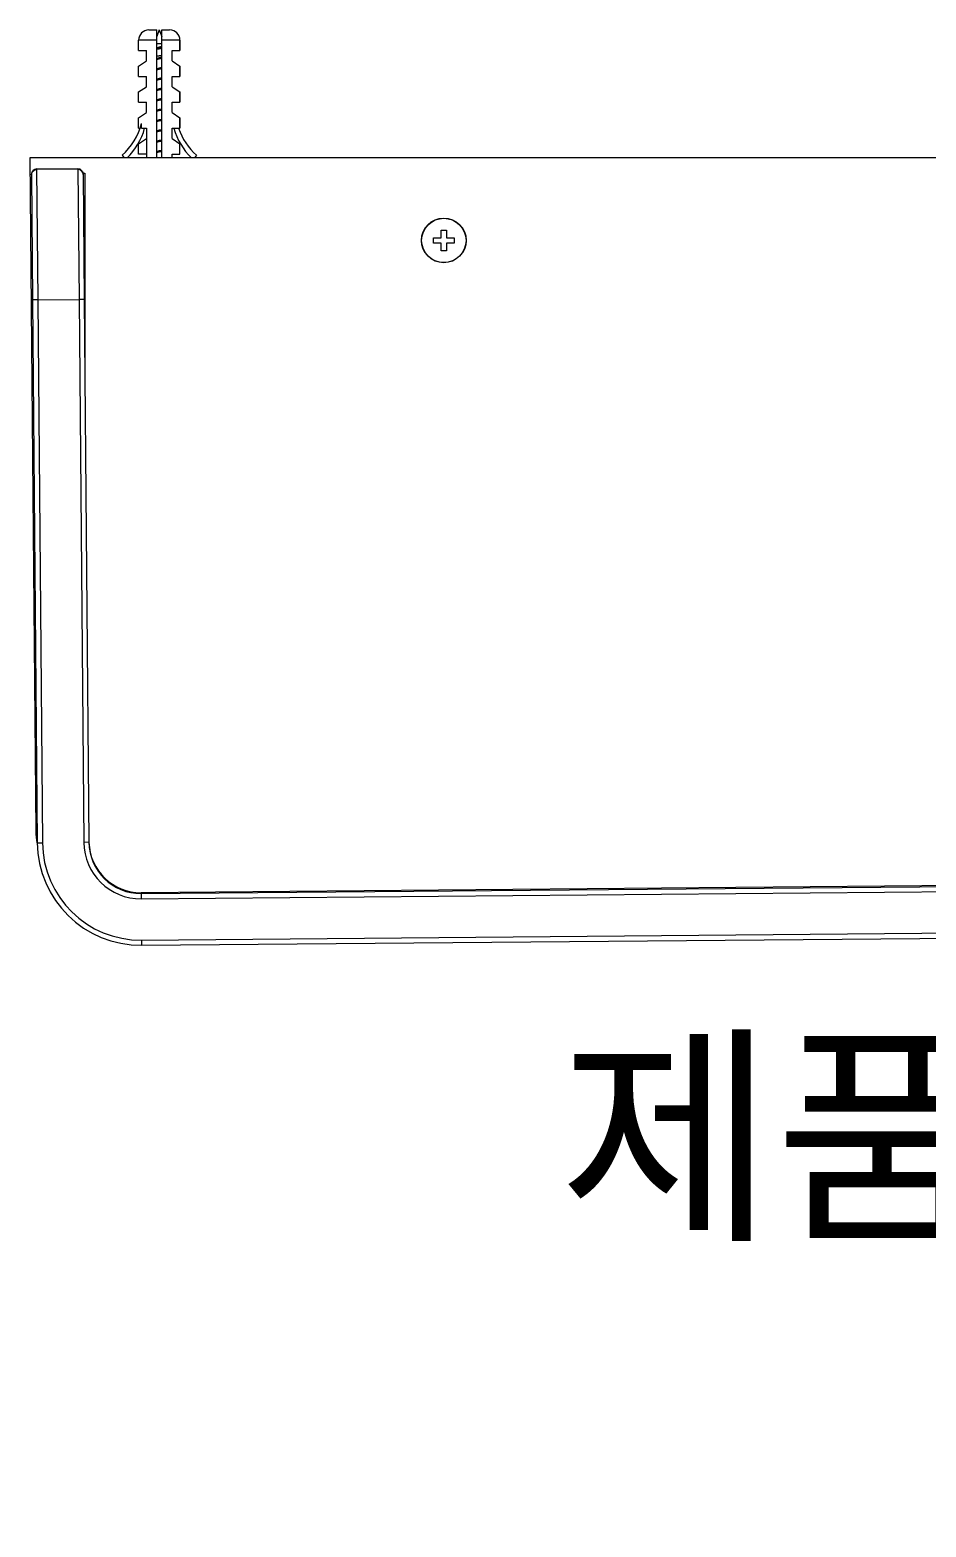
# Model space of a CAD drawing. Header units: millimetres. Extents: x 6110 to 6704, y -2661 to -1821.
# Drawn here: x 6239 to 6282.3, y -1951.1 to -1878.7 of the extents above; entities that cross this region are included whole.
import ezdxf

# ---------------------------------------------------------------- set-up
doc = ezdxf.new("R2010")
doc.units = ezdxf.units.MM
doc.header["$LTSCALE"] = 0.1
doc.layers.get('0').update_dxf_attribs({"lineweight": 15})
doc.layers.add('DIM', color=3, linetype='Continuous', lineweight=9)
doc.styles.get("Standard").update_dxf_attribs({"font": 'arial.ttf'})

msp = doc.modelspace()

# ---------------------------------------------------------------- linework, layer by layer
at = {"color": 7, "linetype": 'Continuous'}
for p, q in [((6244.7788, -1878.6898), (6245.1538, -1878.6898)), ((6245.2788, -1878.6898), (6245.1538, -1879.0023)), ((6245.1538, -1884.8685), (6245.1538, -1878.6898)), ((6245.2788, -1878.6898), (6245.4038, -1879.0023)), ((6245.4038, -1884.8685), (6245.4038, -1878.6898)), ((6245.4038, -1878.6898), (6245.7788, -1878.6898)), ((6244.2788, -1879.6898), (6244.2788, -1879.1898)), ((6244.2788, -1879.6898), (6244.2788, -1879.1898)), ((6245.1538, -1879.1898), (6244.2788, -1879.1898)), ((6245.1538, -1879.3423), (6245.4038, -1879.3423)), ((6246.2788, -1879.1898), (6245.4038, -1879.1898)), ((6246.2788, -1879.1898), (6246.2788, -1879.6898)), ((6246.2788, -1879.6898), (6246.2788, -1879.1898)), ((6244.2788, -1879.6898), (6244.6538, -1879.6898)), ((6244.2788, -1880.4398), (6244.6538, -1880.1898)), ((6244.6538, -1880.1898), (6244.6538, -1879.6898)), ((6245.1529, -1879.6251), (6245.2788, -1879.5966)), ((6245.2788, -1880.0402), (6245.1529, -1880.0674)), ((6245.1529, -1880.1167), (6245.2788, -1880.0894)), ((6245.2788, -1879.5299), (6245.153, -1879.5626)), ((6245.4042, -1879.5652), (6245.1534, -1879.6176)), ((6245.1534, -1880.085), (6245.4045, -1880.0446)), ((6245.1536, -1879.5644), (6245.4047, -1879.4982)), ((6245.1538, -1879.9342), (6245.2788, -1879.9342)), ((6245.4047, -1879.4952), (6245.2788, -1879.5299)), ((6245.2788, -1879.5966), (6245.4047, -1879.5669)), ((6245.4038, -1879.9342), (6245.2788, -1879.9342)), ((6245.4046, -1880.013), (6245.2788, -1880.0402)), ((6245.2788, -1880.0894), (6245.4045, -1880.0622)), ((6245.9038, -1880.1898), (6245.9038, -1879.6898)), ((6245.9038, -1879.6898), (6246.2788, -1879.6898)), ((6245.9038, -1880.1898), (6246.2788, -1880.4398)), ((6244.2788, -1880.9398), (6244.2788, -1880.4398)), ((6244.2788, -1880.9398), (6244.2788, -1880.4398)), ((6245.2788, -1880.5402), (6245.1529, -1880.5675)), ((6245.1529, -1880.6167), (6245.2788, -1880.5894)), ((6245.1536, -1880.585), (6245.4044, -1880.5446)), ((6245.4047, -1880.513), (6245.2788, -1880.5402)), ((6245.2788, -1880.5894), (6245.4047, -1880.5622)), ((6246.2788, -1880.4398), (6246.2788, -1880.9398)), ((6246.2788, -1880.9398), (6246.2788, -1880.4398)), ((6244.2788, -1880.9398), (6244.6538, -1880.9398)), ((6244.2788, -1881.6898), (6244.6538, -1881.4398)), ((6244.6538, -1881.4398), (6244.6538, -1880.9398)), ((6245.2788, -1881.0402), (6245.1529, -1881.0675)), ((6245.1529, -1881.1167), (6245.2788, -1881.0894)), ((6245.2788, -1881.5402), (6245.1529, -1881.5674)), ((6245.1529, -1881.6167), (6245.2788, -1881.5894)), ((6245.1536, -1881.585), (6245.4041, -1881.5446)), ((6245.1538, -1881.0849), (6245.4043, -1881.0446)), ((6245.4047, -1881.013), (6245.2788, -1881.0402)), ((6245.2788, -1881.0894), (6245.4047, -1881.0622)), ((6245.4047, -1881.513), (6245.2788, -1881.5402)), ((6245.2788, -1881.5894), (6245.4047, -1881.5622)), ((6245.9038, -1881.4398), (6245.9038, -1880.9398)), ((6245.9038, -1880.9398), (6246.2788, -1880.9398)), ((6245.9038, -1881.4398), (6246.2788, -1881.6898)), ((6244.2788, -1882.1898), (6244.2788, -1881.6898)), ((6244.2788, -1882.1898), (6244.2788, -1881.6898)), ((6244.2788, -1882.1898), (6244.6538, -1882.1898)), ((6244.6538, -1882.6898), (6244.6538, -1882.1898)), ((6245.2788, -1882.0402), (6245.1529, -1882.0675)), ((6245.1529, -1882.1167), (6245.2788, -1882.0894)), ((6245.1537, -1882.0849), (6245.4043, -1882.0446)), ((6245.4047, -1882.013), (6245.2788, -1882.0402)), ((6245.2788, -1882.0894), (6245.4047, -1882.0622)), ((6245.9038, -1882.6898), (6245.9038, -1882.1898)), ((6245.9038, -1882.1898), (6246.2788, -1882.1898)), ((6246.2788, -1881.6898), (6246.2788, -1882.1898)), ((6246.2788, -1882.1898), (6246.2788, -1881.6898)), ((6244.2788, -1882.9398), (6244.6538, -1882.6898)), ((6244.2788, -1883.4398), (6244.2788, -1882.9398)), ((6244.2788, -1883.4398), (6244.2788, -1882.9398)), ((6245.2788, -1882.5402), (6245.1529, -1882.5674)), ((6245.1529, -1882.6167), (6245.2788, -1882.5894)), ((6245.2788, -1883.0402), (6245.1529, -1883.0675)), ((6245.1529, -1883.1167), (6245.2788, -1883.0894)), ((6245.153, -1883.085), (6245.4046, -1883.0446)), ((6245.1533, -1882.585), (6245.4046, -1882.5446)), ((6245.4047, -1882.513), (6245.2788, -1882.5402)), ((6245.2788, -1882.5894), (6245.4047, -1882.5622)), ((6245.4047, -1883.013), (6245.2788, -1883.0402)), ((6245.2788, -1883.0894), (6245.4047, -1883.0622)), ((6245.9038, -1882.6898), (6246.2788, -1882.9398)), ((6246.2788, -1882.9398), (6246.2788, -1883.4398)), ((6246.2788, -1883.4398), (6246.2788, -1882.9398)), ((6244.2788, -1883.4398), (6244.3475, -1883.4398)), ((6244.4128, -1883.4398), (6244.4128, -1883.2165)), ((6244.4128, -1883.4398), (6244.6538, -1883.4398)), ((6244.6538, -1883.4398), (6244.6538, -1884.8685)), ((6245.1529, -1883.5851), (6245.4045, -1883.5446)), ((6245.2788, -1883.5402), (6245.1531, -1883.5674)), ((6245.1531, -1883.6166), (6245.2788, -1883.5894)), ((6245.4047, -1883.513), (6245.2788, -1883.5402)), ((6245.2788, -1883.5894), (6245.4047, -1883.5622)), ((6245.9038, -1883.9398), (6245.9038, -1883.4398)), ((6245.9038, -1883.4398), (6246.2788, -1883.4398)), ((6244.2788, -1884.1898), (6244.6538, -1883.9398)), ((6244.2788, -1884.6898), (6244.2788, -1884.1898)), ((6245.2788, -1884.0402), (6245.1529, -1884.0674)), ((6245.1529, -1884.1167), (6245.2788, -1884.0894)), ((6245.2788, -1884.5402), (6245.1529, -1884.5675)), ((6245.153, -1884.085), (6245.4042, -1884.0446)), ((6245.1533, -1884.585), (6245.4038, -1884.5447)), ((6245.4047, -1884.013), (6245.2788, -1884.0402)), ((6245.2788, -1884.0894), (6245.4047, -1884.0622)), ((6245.4047, -1884.513), (6245.2788, -1884.5402)), ((6245.9038, -1883.9398), (6246.2788, -1884.1898)), ((6246.2788, -1884.6898), (6246.2788, -1884.1898)), ((6239.0287, -1884.8685), (6239.3131, -1917.4558)), ((6356.5287, -1884.8685), (6239.0287, -1884.8685)), ((6243.4806, -1884.7509), (6243.5848, -1884.8685)), ((6244.6538, -1884.6898), (6244.2788, -1884.6898)), ((6245.1529, -1884.6167), (6245.2788, -1884.5894)), ((6245.2788, -1884.5894), (6245.4047, -1884.5622)), ((6245.9038, -1884.8685), (6245.9038, -1884.6898)), ((6245.9038, -1884.6898), (6246.2788, -1884.6898)), ((6247.077, -1884.7509), (6246.9728, -1884.8685)), ((6239.0995, -1885.6946), (6239.1181, -1885.6011)), ((6239.0995, -1885.6623), (6239.0995, -1885.6946)), ((6239.0995, -1885.6968), (6239.1519, -1891.7487)), ((6239.3473, -1885.4123), (6241.3472, -1885.3949)), ((6239.3473, -1885.4123), (6239.3473, -1885.4446)), ((6241.3472, -1885.4272), (6239.3473, -1885.4446)), ((6239.3473, -1885.4446), (6239.4018, -1891.7487)), ((6241.3472, -1885.3949), (6241.3472, -1885.4272)), ((6241.3472, -1885.4272), (6241.4018, -1891.7312)), ((6241.5994, -1885.6185), (6241.6802, -1885.6185)), ((6241.5994, -1885.6427), (6241.5994, -1885.675)), ((6241.5994, -1885.675), (6241.6518, -1891.7269)), ((6241.6802, -1885.6185), (6241.6802, -1894.985)), ((6241.6578, -1887.9166), (6241.6183, -1887.8839)), ((6241.6183, -1887.8891), (6241.6656, -1887.9163)), ((6241.6656, -1887.9163), (6241.6188, -1887.9351)), ((6241.6188, -1887.9351), (6241.6658, -1887.9163)), ((6241.6802, -1888.3686), (6241.6225, -1888.3686)), ((6241.6802, -1888.6185), (6241.6247, -1888.6185)), ((6258.5288, -1888.9935), (6258.5288, -1888.7435)), ((6258.5288, -1888.7435), (6258.9038, -1888.7435)), ((6258.9038, -1888.7435), (6258.9038, -1888.3685)), ((6258.9038, -1888.3685), (6259.1538, -1888.3685)), ((6259.1538, -1888.3685), (6259.1538, -1888.7435)), ((6259.1538, -1888.7435), (6259.5288, -1888.7435)), ((6259.5288, -1888.7435), (6259.5288, -1888.9935)), ((6258.9038, -1888.9935), (6258.5288, -1888.9935)), ((6258.9038, -1889.3685), (6258.9038, -1888.9935)), ((6259.1538, -1889.3685), (6258.9038, -1889.3685)), ((6259.1538, -1888.9935), (6259.1538, -1889.3685)), ((6259.5288, -1888.9935), (6259.1538, -1888.9935)), ((6239.1519, -1891.7487), (6239.3809, -1917.9967)), ((6239.4018, -1891.7487), (6239.1519, -1891.7487)), ((6239.4018, -1891.7487), (6241.4018, -1891.7312)), ((6239.4018, -1891.7487), (6239.6309, -1917.9967)), ((6241.6518, -1891.7269), (6241.4018, -1891.7312)), ((6241.4018, -1891.7312), (6241.6308, -1917.9792)), ((6241.6518, -1891.7269), (6241.8808, -1917.9749)), ((6239.3809, -1917.9967), (6239.6309, -1917.9967)), ((6241.8808, -1917.9749), (6241.6308, -1917.9792)), ((6291.1508, -1920.0057), (6244.4025, -1920.4136)), ((6244.4025, -1920.4529), (6292.9037, -1920.0296)), ((6244.4025, -1920.4529), (6244.4025, -1920.4136)), ((6244.4025, -1920.4529), (6244.4047, -1920.705)), ((6244.4047, -1920.705), (6292.9037, -1920.2818)), ((6244.4222, -1922.7049), (6292.9037, -1922.2818)), ((6244.4222, -1922.7049), (6244.4244, -1922.9527)), ((6244.4244, -1922.9527), (6292.9037, -1922.5296))]:
    msp.add_line(p, q, dxfattribs=at)
for radius in [1.0812, 1.0722]:
    msp.add_circle((6259.0288, -1888.8685), radius, dxfattribs=at)
for centre, radius, start, end in [((6244.7788, -1879.1898), 0.5, 90, 180), ((6245.7788, -1879.1898), 0.5, 0, 90), ((6241.4658, -1882.4764), 3.0385, 311.536, 345.903182), ((6241.6315, -1882.6636), 3.0385, 313.375879, 345.198477), ((6248.926, -1882.6636), 3.0385, 194.801523, 226.624121), ((6249.0918, -1882.4764), 3.0385, 198.485179, 228.464), ((6241.3635, -1885.6449), 0.2359, 0.530212, 6.516945), ((6241.1282, -1888.8536), 1.5952, 69.72949, 72.254086), ((6244.3124, -1917.3685), 5, 181, 187.306638), ((6244.3806, -1917.953), 4.9999, 180.50112, 270.501066), ((6244.3807, -1917.9551), 4.7499, 180.501356, 270.50083), ((6244.3807, -1917.9552), 2.75, 180.501802, 270.500383), ((6244.3807, -1917.953), 2.5, 180.501766, 270.50042), ((6244.3807, -1917.9137), 2.5, 181.391023, 270.500432)]:
    msp.add_arc(centre, radius, start, end, dxfattribs=at)
for points in [[(6239.3473, -1885.4123), (6239.23, -1885.4134), (6239.0996, -1885.5449), (6239.0995, -1885.6622)], [(6239.1181, -1885.6011), (6239.1527, -1885.5153), (6239.2548, -1885.4454), (6239.3473, -1885.4446)], [(6241.3472, -1885.3949), (6241.4591, -1885.3939), (6241.5852, -1885.5069), (6241.5979, -1885.6181)], [(6241.5994, -1885.675), (6241.5984, -1885.5571), (6241.4651, -1885.4261), (6241.3472, -1885.4272)]]:
    msp.add_open_spline(points, degree=3, dxfattribs=at)
msp.add_open_spline([(6241.6658, -1887.9151), (6241.6645, -1887.9156), (6241.6619, -1887.9163), (6241.6592, -1887.9166), (6241.6578, -1887.9166)], degree=3, knots=[0, 0, 0, 0, 0.5082135, 1, 1, 1, 1], dxfattribs=at)

# ---------------------------------------------------------------- texts
at = {"layer": 'DIM', "insert": (6446.2126, -1951.0889), "char_height": 8.294062, "attachment_point": 9}
msp.add_mtext('{\\fGulim|b0|i0|c129|p50;제품 설치 높이는 설치 환경을 고려하여 \\P조정 및 설치 하시기 바랍니다}', dxfattribs=at)

doc.saveas('drawing.dxf')
